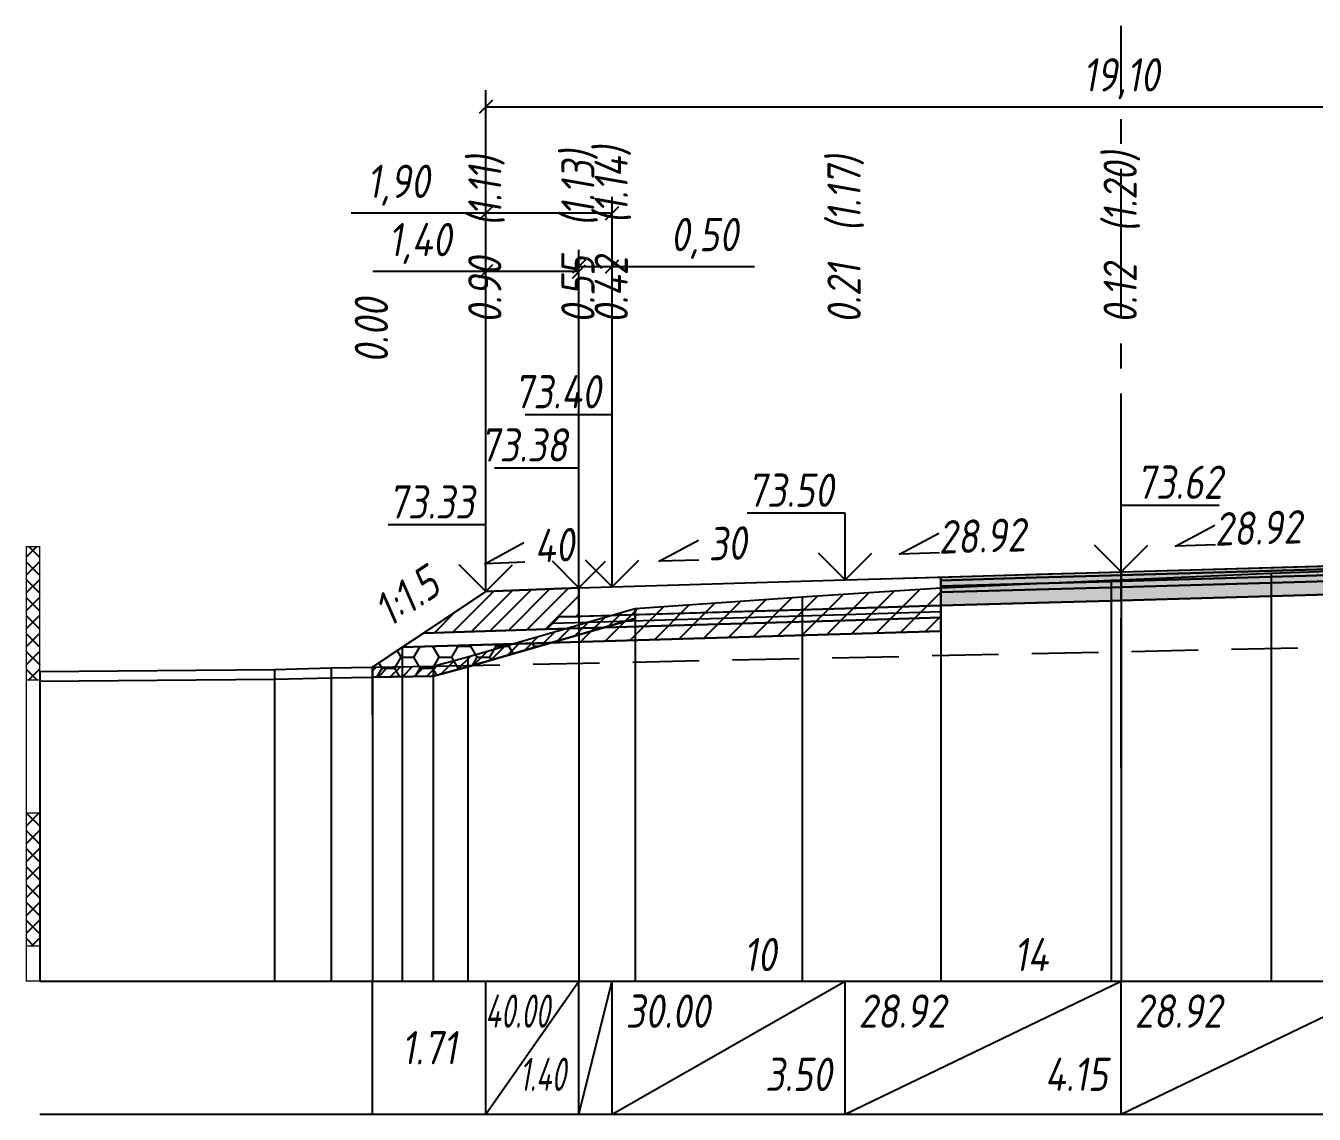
# Model space of a CAD drawing. Extents: x -717 to 1451, y -133302 to 233.
# Drawn here: x 78.9 to 175.8, y -34047 to -33965.2 of the extents above; entities that cross this region are included whole.
import ezdxf
from ezdxf.enums import TextEntityAlignment as Align

# ---------------------------------------------------------------- set-up
doc = ezdxf.new("R2010")
doc.units = 0
doc.linetypes.add('осевая2', pattern=[1.125, 0.75, -0.125, 0.125, -0.125])
doc.linetypes.add('штриховая', pattern=[0.75, 0.5, -0.25])
for name, color, linetype in [('Интерполированный поперечник', 2, 'Continuous'), ('Код_514', 1, 'Continuous'), ('Контур_0', 7, 'Continuous'), ('Контур_2521', 7, 'Continuous'), ('Контур_2564', 7, 'Continuous'), ('Контур_2660', 7, 'Continuous'), ('Контур_2665', 7, 'Continuous'), ('Контур_400', 7, 'Continuous'), ('Контур_508', 7, 'Continuous'), ('Контур_512', 7, 'Continuous'), ('Контур_513', 7, 'Continuous'), ('Контур_818', 7, 'Continuous'), ('Красный поперечник', 1, 'Continuous'), ('Линейка абсолютных высот', 7, 'Continuous'), ('Объём_2501', 7, 'Continuous'), ('Объём_2564', 7, 'Continuous'), ('Объём_2650', 7, 'Continuous'), ('Объём_2660', 7, 'Continuous'), ('Объём_2661', 7, 'Continuous'), ('Объём_2663', 7, 'Continuous'), ('Объём_2665', 7, 'Continuous'), ('Объём_2666', 7, 'Continuous'), ('Объём_2753', 7, 'Continuous'), ('Ось', 1, 'осевая2'), ('Откосы', 7, 'Continuous'), ('Отметки покрытия', 7, 'Continuous'), ('Рабочие отметки', 7, 'Continuous'), ('Рабочие отметки доп.', 7, 'Continuous'), ('Слои выравнивания', 7, 'Continuous'), ('Таблица', 7, 'Continuous'), ('Уклоны проезжей части', 7, 'Continuous'), ('Черный поперечник', 3, 'Continuous')]:
    doc.layers.add(name, color=color, linetype=linetype)
for name, color, linetype, true_color in [('Контур_2540', 2, 'Continuous', 0xffff00), ('Контур_2560', 2, 'Continuous', 0xffff00), ('Контур_2561', 7, 'Continuous', 0xff8040), ('Контур_2562', 3, 'Continuous', 0x00ff00), ('Контур_2563', 7, 'Continuous', 0xff8000), ('Контур_2570', 7, 'Continuous', 0x80ff00), ('Контур_2725', 7, 'Continuous', 0x323232), ('Контур_2736', 4, 'Continuous', 0x00ffff), ('Контур_2737', 4, 'Continuous', 0x00ffff), ('Контур_2738', 4, 'Continuous', 0x00ffff), ('Контур_2739', 4, 'Continuous', 0x00ffff), ('Контур_2741', 4, 'Continuous', 0x00ffff), ('Контур_2742', 4, 'Continuous', 0x00ffff), ('Контур_2743', 4, 'Continuous', 0x00ffff), ('Контур_2744', 7, 'Continuous', 0xa4ffff), ('Контур_2745', 7, 'Continuous', 0xa4ffff), ('Контур_2747', 4, 'Continuous', 0x00ffff), ('Контур_2748', 4, 'Continuous', 0x00ffff), ('Контур_2749', 4, 'Continuous', 0x00ffff), ('Контур_2750', 4, 'Continuous', 0x00ffff), ('Контур_2751', 4, 'Continuous', 0x00ffff), ('Контур_2752', 4, 'Continuous', 0x00ffff), ('Контур_2760', 7, 'Continuous', 0x323232), ('Контур_2761', 7, 'Continuous', 0x323232), ('Контур_2762', 7, 'Continuous', 0x323232), ('Контур_2763', 7, 'Continuous', 0x323232), ('Контур_402', 7, 'Continuous', 0xff6464), ('Контур_703', 4, 'Continuous', 0x00ffff), ('Контур_705', 4, 'Continuous', 0x00ffff), ('Контур_707', 4, 'Continuous', 0x00ffff), ('Контур_720', 131, 'Continuous', 0xaaffff), ('Объём_2500', 7, 'Continuous', 0xc0c0c0), ('Объём_2520', 7, 'Continuous', 0x80ffff), ('Объём_2540', 2, 'Continuous', 0xffff00), ('Объём_2560', 2, 'Continuous', 0xffff00), ('Объём_2561', 7, 'Continuous', 0xff8040), ('Объём_2562', 3, 'Continuous', 0x00ff00), ('Объём_2563', 7, 'Continuous', 0xff8000), ('Объём_2570', 7, 'Continuous', 0x80ff00), ('Объём_2600', 7, 'Continuous', 0x808000), ('Объём_2746', 2, 'Continuous', 0xffff00)]:
    doc.layers.add(name, color=color, linetype=linetype, true_color=true_color)
doc.styles.get("Standard").update_dxf_attribs({"font": 'txt', "height": 2.5})
doc.styles.add('М', font='romand.shx', dxfattribs={"width": 0.8, "oblique": 10, "height": 2.5})
doc.dimstyles.new('ISO-25', dxfattribs={"dimtxt": 2.5, "dimasz": 2.5, "dimexe": 1.25, "dimexo": 0.625, "dimtad": 1, "dimtxsty": 'Standard', "dimcen": 2.5, "dimadec": 0, "dimazin": 0, "dimtfac": 1, "dimtmove": 0, "dimatfit": 3, "dimfxl": 1, "dimarcsym": 0})
pattern_1 = [(45.0000013, (0, 0), (-0.67351924, 0.67351921), []), (135.0000003, (0, 0), (-0.673519222, -0.67351923), [])]

# ---------------------------------------------------------------- blocks, each defined once
blk = doc.blocks.new('_Oblique')
at = {"color": 0, "linetype": 'ByBlock', "lineweight": -2}
blk.add_line((-0.5, -0.5), (0.5, 0.5), dxfattribs=at)
blk = doc.blocks.new('*D786')
at = {"color": 0, "lineweight": -2, "transparency": 16777216}
for p, q in [((113.528, -34007.16), (113.528, -33982.435)), ((120.528, -34006.88), (120.528, -33982.435)), ((113.528, -33983.685), (105.03, -33983.685)), ((120.528, -33983.685), (113.528, -33983.685))]:
    blk.add_line(p, q, dxfattribs=at)
at = {"layer": 'Defpoints', "color": 0, "transparency": 16777216}
for p in [(120.528, -33983.685), (113.528, -34007.785), (120.528, -34007.505)]:
    blk.add_point(p, dxfattribs=at)
at = {"color": 0, "lineweight": -2, "transparency": 16777216, "rotation": 180}
blk.add_blockref('_Oblique', (113.528, -33983.685), dxfattribs=at)
at = {"color": 0, "lineweight": -2, "transparency": 16777216}
blk.add_blockref('_Oblique', (120.528, -33983.685), dxfattribs=at)
at = {"color": 0, "transparency": 16777216, "insert": (108.571, -33981.572), "char_height": 2.5, "width": 8.75, "attachment_point": 5, "style": 'М'}
blk.add_mtext('1,40', dxfattribs=at)
blk = doc.blocks.new('*D788')
at = {"color": 0, "lineweight": -2, "transparency": 16777216}
for p, q in [((120.528, -34006.88), (120.528, -33982.055)), ((123.028, -34006.805), (123.028, -33982.055)), ((120.528, -33983.305), (123.028, -33983.305)), ((123.028, -33983.305), (133.716, -33983.305))]:
    blk.add_line(p, q, dxfattribs=at)
at = {"layer": 'Defpoints', "color": 0, "transparency": 16777216}
for p in [(123.028, -33983.305), (120.528, -34007.505), (123.028, -34007.43)]:
    blk.add_point(p, dxfattribs=at)
at = {"color": 0, "lineweight": -2, "transparency": 16777216, "rotation": 180}
blk.add_blockref('_Oblique', (120.528, -33983.305), dxfattribs=at)
at = {"color": 0, "lineweight": -2, "transparency": 16777216}
blk.add_blockref('_Oblique', (123.028, -33983.305), dxfattribs=at)
at = {"color": 0, "transparency": 16777216, "insert": (129.955, -33981.192), "char_height": 2.5, "width": 9.16667, "attachment_point": 5, "style": 'М'}
blk.add_mtext('0,50', dxfattribs=at)
blk = doc.blocks.new('*D791')
at = {"color": 0, "lineweight": -2, "transparency": 16777216}
for p, q in [((113.528, -34007.16), (113.528, -33978.055)), ((123.028, -34006.805), (123.028, -33978.055)), ((113.528, -33979.305), (103.41, -33979.305)), ((123.028, -33979.305), (113.528, -33979.305))]:
    blk.add_line(p, q, dxfattribs=at)
at = {"layer": 'Defpoints', "color": 0, "transparency": 16777216}
for p in [(123.028, -33979.305), (113.528, -34007.785), (123.028, -34007.43)]:
    blk.add_point(p, dxfattribs=at)
at = {"color": 0, "lineweight": -2, "transparency": 16777216, "rotation": 180}
blk.add_blockref('_Oblique', (113.528, -33979.305), dxfattribs=at)
at = {"color": 0, "lineweight": -2, "transparency": 16777216}
blk.add_blockref('_Oblique', (123.028, -33979.305), dxfattribs=at)
at = {"color": 0, "transparency": 16777216, "insert": (106.951, -33977.192), "char_height": 2.5, "width": 8.75, "attachment_point": 5, "style": 'М'}
blk.add_mtext('1,90', dxfattribs=at)
blk = doc.blocks.new('*D792')
at = {"color": 0, "lineweight": -2, "transparency": 16777216}
for p, q in [((113.528, -34007.16), (113.528, -33970.055)), ((209.028, -34004.27), (209.028, -33970.055)), ((113.528, -33971.305), (209.028, -33971.305))]:
    blk.add_line(p, q, dxfattribs=at)
at = {"layer": 'Defpoints', "color": 0, "transparency": 16777216}
for p in [(209.028, -33971.305), (209.028, -34004.895), (113.528, -34007.785)]:
    blk.add_point(p, dxfattribs=at)
at = {"color": 0, "lineweight": -2, "transparency": 16777216, "rotation": 180}
blk.add_blockref('_Oblique', (113.528, -33971.305), dxfattribs=at)
at = {"color": 0, "lineweight": -2, "transparency": 16777216}
blk.add_blockref('_Oblique', (209.028, -33971.305), dxfattribs=at)
at = {"color": 0, "transparency": 16777216, "insert": (161.278, -33969.192), "char_height": 2.5, "width": 10.41667, "attachment_point": 5, "style": 'М'}
blk.add_mtext('19,10', dxfattribs=at)

msp = doc.modelspace()

# ---------------------------------------------------------------- hatches: boundary and pattern name
at = {"layer": 'Линейка абсолютных высот'}
h = msp.add_hatch(dxfattribs=at)
h.set_pattern_fill('ANSI37', scale=0.3, style=0)
h.set_pattern_definition(pattern_1)
h.paths.add_polyline_path([(80, -34014.361), (80, -34004.361), (79, -34004.361), (79, -34014.361)])
h = msp.add_hatch(dxfattribs=at)
h.set_pattern_fill('ANSI37', scale=0.3, style=0)
h.set_pattern_definition(pattern_1)
h.paths.add_polyline_path([(80, -34034.361), (80, -34024.361), (79, -34024.361), (79, -34034.361)])
at = {"layer": 'Объём_2563'}
h = msp.add_hatch(dxfattribs=at)
h.set_pattern_fill('ANSI31', color=256, scale=0.3)
h.paths.add_polyline_path([(113.528, -34007.723), (120.528, -34007.443), (120.528, -34009.593), (119.028, -34009.638), (118.1, -34010.565), (108.847, -34010.843)])
at = {"layer": 'Объём_2570'}
h = msp.add_hatch(dxfattribs=at)
h.set_pattern_fill('ANSI31', color=256, scale=0.2)
h.paths.add_polyline_path([(124.742, -34009.74), (112.17, -34013.374), (109.574, -34014.091), (105, -34014.158), (105, -34013.408), (109.574, -34013.341), (112.17, -34012.624), (124.742, -34008.99)])
at = {"layer": 'Объём_2600'}
h = msp.add_hatch(dxfattribs=at)
h.set_pattern_fill('ANSI31', color=6, scale=0.4)
h.paths.add_polyline_path([(137.303, -34008.12), (147.729, -34007.444), (147.729, -34010.699), (118.377, -34011.58), (124.742, -34009.74), (124.742, -34008.99)])
h = msp.add_hatch(dxfattribs=at)
h.set_pattern_fill('HONEY', color=5, scale=0.3)
h.paths.add_polyline_path([(105, -34013.408), (107.241, -34011.914), (118.377, -34011.58), (112.17, -34013.374), (109.574, -34014.091), (105, -34014.158)])
at = {"layer": 'Слои выравнивания'}
for color, points in [(2, [(161.278, -34006.243), (172.543, -34005.917), (182.028, -34005.643), (184.043, -34005.582), (197.245, -34005.186), (197.245, -34005.436), (184.043, -34005.832), (182.028, -34005.893), (172.543, -34006.167), (161.278, -34006.493)]), (3, [(161.278, -34006.493), (172.543, -34006.167), (182.028, -34005.893), (184.043, -34005.832), (197.245, -34005.436), (197.245, -34005.886), (184.043, -34006.282), (182.028, -34006.343), (172.543, -34006.617), (161.278, -34006.943)]), (2, [(147.729, -34006.634), (154.906, -34006.427), (160.512, -34006.265), (161.278, -34006.243), (161.278, -34006.493), (160.512, -34006.515), (154.906, -34006.677), (147.729, -34006.884)]), (4, [(161.278, -34006.943), (172.543, -34006.617), (182.028, -34006.343), (184.043, -34006.282), (197.245, -34005.886), (197.245, -34006.336), (184.043, -34006.732), (182.028, -34006.793), (172.543, -34007.067), (161.278, -34007.393)]), (5, [(161.278, -34007.393), (172.543, -34007.067), (182.028, -34006.793), (184.043, -34006.732), (197.245, -34006.336), (197.245, -34007.336), (184.043, -34007.732), (182.028, -34007.793), (172.543, -34008.067), (161.278, -34008.393)]), (3, [(147.729, -34006.884), (154.906, -34006.677), (160.512, -34006.515), (161.278, -34006.493), (161.278, -34006.943), (160.512, -34006.965), (154.906, -34007.127), (147.729, -34007.334)]), (4, [(147.729, -34007.334), (154.906, -34007.127), (160.512, -34006.965), (161.278, -34006.943), (161.278, -34007.393), (160.512, -34007.415), (154.906, -34007.577), (147.729, -34007.784)]), (5, [(147.729, -34007.784), (154.906, -34007.577), (160.512, -34007.415), (161.278, -34007.393), (161.278, -34008.393), (160.512, -34008.415), (154.906, -34008.577), (147.729, -34008.784)])]:
    msp.add_hatch(color=color, dxfattribs=at).paths.add_polyline_path(points)

# ---------------------------------------------------------------- linework, layer by layer
at = {"layer": 'Интерполированный поперечник', "linetype": 'штриховая', "ltscale": 10, "flags": 128}
msp.add_lwpolyline([(109.574, -34013.341), (230.312, -34010.767)], dxfattribs=at)
at = {"layer": 'Код_514'}
for p, q in [((105, -34047), (105, -34037)), ((113.528, -34047), (113.528, -34037)), ((113.528, -34047), (120.528, -34037)), ((120.528, -34047), (120.528, -34037)), ((120.528, -34047), (123.028, -34037)), ((123.028, -34047), (123.028, -34037)), ((123.028, -34047), (140.528, -34037)), ((140.528, -34047), (140.528, -34037)), ((140.528, -34047), (161.278, -34037)), ((161.278, -34047), (161.278, -34037)), ((161.278, -34047), (182.028, -34037))]:
    msp.add_line(p, q, dxfattribs=at)
at = {"layer": 'Контур_0', "flags": 128}
for points in [[(120.528, -34007.443), (140.528, -34006.843), (147.729, -34006.634), (147.729, -34008.784), (140.528, -34008.993), (120.528, -34009.593), (120.528, -34007.443), (120.528, -34007.443)], [(113.528, -34007.723), (105, -34013.408), (105, -34013.408), (105, -34013.408), (105, -34013.408), (105, -34013.408), (105, -34013.408), (105, -34013.408), (105, -34013.408), (105, -34013.408), (105, -34013.408), (105, -34013.408), (105, -34013.408), (105, -34013.408), (105, -34013.408), (105, -34017)], [(113.528, -34007.723), (105, -34013.408), (105, -34013.408), (105, -34013.408), (105, -34013.408), (105, -34013.408), (105, -34013.408), (105, -34013.408), (105, -34013.408), (105, -34013.408), (105, -34013.408), (105, -34013.408), (105, -34013.408), (105, -34013.408), (105, -34013.408), (105, -34017), (105, -34017), (105, -34013.408), (105, -34013.408), (105, -34013.408), (105, -34013.408), (105, -34013.408), (105, -34013.408), (105, -34013.408), (105, -34013.408), (105, -34013.408), (105, -34013.408), (105, -34013.408), (105, -34013.408), (105, -34013.408)], [(119.028, -34009.638), (140.528, -34008.993), (147.729, -34008.784), (147.729, -34009.684), (140.528, -34009.893), (118.1, -34010.565), (119.028, -34009.638), (119.028, -34009.638)], [(108.847, -34010.843), (118.1, -34010.565), (119.028, -34009.638), (120.528, -34009.593)]]:
    msp.add_lwpolyline(points, dxfattribs=at)
at = {"layer": 'Контур_2521', "color": 250, "flags": 128}
msp.add_lwpolyline([(118.564, -34010.102), (140.528, -34009.443), (147.729, -34009.234)], dxfattribs=at)
at = {"layer": 'Контур_2540', "flags": 128}
msp.add_lwpolyline([(118.1, -34010.565), (140.528, -34009.893), (147.729, -34009.684), (147.729, -34010.699), (107.241, -34011.914), (108.847, -34010.843), (118.1, -34010.565), (118.1, -34010.565)], dxfattribs=at)
at = {"layer": 'Контур_2560', "flags": 128}
msp.add_lwpolyline([(113.528, -34007.723), (113.528, -34007.723), (113.528, -34007.723), (120.528, -34007.443)], dxfattribs=at)
at = {"layer": 'Контур_2561', "flags": 128}
msp.add_lwpolyline([(120.528, -34007.443), (120.528, -34007.443), (113.528, -34007.723), (113.528, -34007.723), (120.528, -34007.443)], dxfattribs=at)
at = {"layer": 'Контур_2562', "flags": 128}
msp.add_lwpolyline([(113.528, -34007.723), (113.528, -34007.723), (113.528, -34007.723), (113.528, -34007.723), (113.528, -34007.723)], dxfattribs=at)
at = {"layer": 'Контур_2563', "flags": 128}
msp.add_lwpolyline([(113.528, -34007.723), (120.528, -34007.443), (120.528, -34009.593), (119.028, -34009.638), (118.1, -34010.565), (108.847, -34010.843), (113.528, -34007.723), (113.528, -34007.723)], dxfattribs=at)
at = {"layer": 'Контур_2564', "flags": 128}
msp.add_lwpolyline([(113.528, -34007.723), (120.528, -34007.443)], dxfattribs=at)
at = {"layer": 'Контур_2570', "flags": 128}
msp.add_lwpolyline([(80, -34014.472), (97.65, -34014.322), (101.895, -34014.203), (109.574, -34014.091), (109.574, -34014.091), (112.17, -34013.374), (124.742, -34009.74), (124.742, -34008.99), (137.303, -34008.12), (147.729, -34007.444), (160.512, -34006.879), (161.278, -34006.845), (172.543, -34006.348), (184.043, -34005.941), (197.245, -34005.445), (207.029, -34005.789), (218.059, -34006.232), (218.059, -34006.982), (223.968, -34009.203), (230.312, -34011.517), (230.312, -34011.517), (236.552, -34011.497), (246.592, -34012.828), (254.382, -34013.195)], dxfattribs=at)
at = {"layer": 'Контур_2660', "flags": 128}
msp.add_lwpolyline([(107.241, -34011.914), (147.729, -34010.699)], dxfattribs=at)
at = {"layer": 'Контур_2665', "flags": 128}
msp.add_lwpolyline([(113.528, -34007.723), (113.528, -34007.723)], dxfattribs=at)
at = {"layer": 'Контур_2725', "flags": 128}
msp.add_lwpolyline([(147.729, -34008.784), (154.906, -34008.577), (160.512, -34008.415), (161.278, -34008.393), (172.543, -34008.067), (182.028, -34007.793), (184.043, -34007.732), (197.245, -34007.336)], dxfattribs=at)
at = {"layer": 'Контур_2736', "flags": 128}
msp.add_lwpolyline([(113.528, -34007.723), (105, -34013.408)], dxfattribs=at)
at = {"layer": 'Контур_2737', "flags": 128}
msp.add_lwpolyline([(105, -34013.408), (105, -34013.408)], dxfattribs=at)
at = {"layer": 'Контур_2738', "flags": 128}
msp.add_lwpolyline([(105, -34013.408), (105, -34013.408)], dxfattribs=at)
at = {"layer": 'Контур_2739', "flags": 128}
msp.add_lwpolyline([(105, -34013.408), (105, -34013.408)], dxfattribs=at)
at = {"layer": 'Контур_2741', "flags": 128}
msp.add_lwpolyline([(105, -34013.408), (105, -34013.408)], dxfattribs=at)
at = {"layer": 'Контур_2742', "flags": 128}
msp.add_lwpolyline([(105, -34013.408), (105, -34013.408)], dxfattribs=at)
at = {"layer": 'Контур_2743', "flags": 128}
msp.add_lwpolyline([(105, -34013.408), (105, -34013.408)], dxfattribs=at)
at = {"layer": 'Контур_2744', "flags": 128}
msp.add_lwpolyline([(105, -34013.408), (105, -34013.408)], dxfattribs=at)
msp.add_lwpolyline([(105, -34013.408), (105, -34013.408)], dxfattribs=at)
msp.add_lwpolyline([(105, -34013.408), (105, -34013.408)], dxfattribs=at)
msp.add_lwpolyline([(105, -34013.408), (105, -34013.408)], dxfattribs=at)
msp.add_lwpolyline([(105, -34013.408), (105, -34013.408)], dxfattribs=at)
msp.add_lwpolyline([(105, -34013.408), (105, -34013.408)], dxfattribs=at)
at = {"layer": 'Контур_2745', "flags": 128}
msp.add_lwpolyline([(105, -34013.408), (105, -34013.408)], dxfattribs=at)
msp.add_lwpolyline([(105, -34013.408), (105, -34013.408)], dxfattribs=at)
msp.add_lwpolyline([(105, -34013.408), (105, -34013.408)], dxfattribs=at)
msp.add_lwpolyline([(105, -34013.408), (105, -34013.408)], dxfattribs=at)
msp.add_lwpolyline([(105, -34013.408), (105, -34013.408)], dxfattribs=at)
msp.add_lwpolyline([(105, -34013.408), (105, -34013.408)], dxfattribs=at)
at = {"layer": 'Контур_2747', "flags": 128}
msp.add_lwpolyline([(105, -34013.408), (105, -34013.408)], dxfattribs=at)
at = {"layer": 'Контур_2748', "flags": 128}
msp.add_lwpolyline([(105, -34013.408), (105, -34013.408)], dxfattribs=at)
at = {"layer": 'Контур_2749', "flags": 128}
msp.add_lwpolyline([(105, -34013.408), (105, -34013.408)], dxfattribs=at)
at = {"layer": 'Контур_2750', "flags": 128}
msp.add_lwpolyline([(105, -34013.408), (105, -34013.408)], dxfattribs=at)
at = {"layer": 'Контур_2751', "flags": 128}
msp.add_lwpolyline([(105, -34013.408), (105, -34013.408)], dxfattribs=at)
at = {"layer": 'Контур_2752', "flags": 128}
msp.add_lwpolyline([(105, -34013.408), (105, -34013.408)], dxfattribs=at)
at = {"layer": 'Контур_2760', "flags": 128}
msp.add_lwpolyline([(147.729, -34006.634), (154.906, -34006.427), (160.512, -34006.265), (161.278, -34006.243), (172.543, -34005.917), (182.028, -34005.643), (184.043, -34005.582), (197.245, -34005.186)], dxfattribs=at)
at = {"layer": 'Контур_2761', "flags": 128}
msp.add_lwpolyline([(147.729, -34006.884), (154.906, -34006.677), (160.512, -34006.515), (161.278, -34006.493), (172.543, -34006.167), (182.028, -34005.893), (184.043, -34005.832), (197.245, -34005.436)], dxfattribs=at)
at = {"layer": 'Контур_2762', "flags": 128}
msp.add_lwpolyline([(147.729, -34007.334), (154.906, -34007.127), (160.512, -34006.965), (161.278, -34006.943), (172.543, -34006.617), (182.028, -34006.343), (184.043, -34006.282), (197.245, -34005.886)], dxfattribs=at)
at = {"layer": 'Контур_2763', "flags": 128}
msp.add_lwpolyline([(147.729, -34007.784), (154.906, -34007.577), (160.512, -34007.415), (161.278, -34007.393), (172.543, -34007.067), (182.028, -34006.793), (184.043, -34006.732), (197.245, -34006.336)], dxfattribs=at)
at = {"layer": 'Контур_400', "flags": 128}
for points in [[(161.278, -34006.243), (182.028, -34005.643), (199.528, -34005.118), (199.528, -34005.118), (199.528, -34005.118), (199.528, -34005.118), (199.528, -34005.118), (199.528, -34005.118), (202.028, -34005.043)], [(120.528, -34007.443), (123.028, -34007.368), (123.028, -34007.368), (123.028, -34007.368), (123.028, -34007.368), (123.028, -34007.368), (123.028, -34007.368), (140.528, -34006.843), (161.278, -34006.243)]]:
    msp.add_lwpolyline(points, dxfattribs=at)
at = {"layer": 'Контур_402', "flags": 128}
msp.add_lwpolyline([(107.241, -34011.914), (147.729, -34010.699), (147.729, -34008.784), (161.278, -34008.393), (182.028, -34007.793), (197.245, -34007.336), (197.245, -34011.372), (219.854, -34012.05)], dxfattribs=at)
at = {"layer": 'Контур_508', "flags": 128}
msp.add_lwpolyline([(105, -34013.408), (107.241, -34011.914), (147.729, -34010.699), (147.729, -34008.784), (161.278, -34008.393), (182.028, -34007.793), (197.245, -34007.336), (197.245, -34011.372), (219.854, -34012.05), (222.67, -34013.928), (224.67, -34013.928), (229.382, -34010.786)], dxfattribs=at)
at = {"layer": 'Контур_512', "flags": 128}
msp.add_lwpolyline([(105, -34013.408), (107.241, -34011.914), (147.729, -34010.699)], dxfattribs=at)
at = {"layer": 'Контур_513', "flags": 128}
msp.add_lwpolyline([(105, -34013.408), (107.241, -34011.914), (147.729, -34010.699), (147.729, -34008.784), (161.278, -34008.393), (182.028, -34007.793), (197.245, -34007.336), (197.245, -34011.372), (219.854, -34012.05), (222.67, -34013.928), (224.67, -34013.928), (229.382, -34010.786)], dxfattribs=at)
at = {"layer": 'Контур_703', "flags": 128}
for points in [[(113.528, -34007.723), (105, -34013.408)], [(105, -34013.408), (105, -34017)]]:
    msp.add_lwpolyline(points, dxfattribs=at)
at = {"layer": 'Контур_705', "flags": 128}
msp.add_lwpolyline([(105, -34013.408), (105, -34013.408)], dxfattribs=at)
at = {"layer": 'Контур_707', "flags": 128}
msp.add_lwpolyline([(105, -34017), (105, -34013.408)], dxfattribs=at)
at = {"layer": 'Контур_720', "flags": 128}
msp.add_lwpolyline([(105, -34017), (105, -34017)], dxfattribs=at)
at = {"layer": 'Контур_818', "flags": 128}
msp.add_lwpolyline([(105, -34014.158), (109.574, -34014.091), (109.574, -34014.091), (112.17, -34013.374), (124.742, -34009.74), (124.742, -34008.99), (137.303, -34008.12), (147.729, -34007.444), (160.512, -34006.879), (161.278, -34006.845), (172.543, -34006.348), (184.043, -34005.941), (197.245, -34005.445), (207.029, -34005.789), (218.059, -34006.232), (218.059, -34006.982), (223.968, -34009.203), (229.382, -34011.177)], dxfattribs=at)
at = {"layer": 'Красный поперечник'}
for p, q in [((140.528, -34006.843), (161.278, -34006.243)), ((161.278, -34006.243), (182.028, -34005.643)), ((120.528, -34007.443), (123.028, -34007.368)), ((123.028, -34007.368), (140.528, -34006.843)), ((105, -34013.408), (113.528, -34007.723)), ((113.528, -34007.723), (120.528, -34007.443)), ((147.729, -34010.699), (147.729, -34037)), ((107.241, -34011.914), (107.241, -34037)), ((105, -34013.408), (105, -34037))]:
    msp.add_line(p, q, dxfattribs=at)
at = {"layer": 'Линейка абсолютных высот', "color": 7, "const_width": 0.1, "flags": 128}
for points in [[(80, -34014.361), (80, -34004.361), (79, -34004.361), (79, -34014.361), (80, -34014.361)], [(80, -34024.361), (80, -34014.361), (79, -34014.361), (79, -34024.361), (80, -34024.361)], [(80, -34034.361), (80, -34024.361), (79, -34024.361), (79, -34034.361), (80, -34034.361)], [(80, -34037), (80, -34034.361), (79, -34034.361), (79, -34037), (80, -34037)]]:
    msp.add_lwpolyline(points, dxfattribs=at)
at = {"layer": 'Объём_2500', "flags": 128}
msp.add_lwpolyline([(120.528, -34007.443), (140.528, -34006.843), (147.729, -34006.634), (147.729, -34008.784), (140.528, -34008.993), (120.528, -34009.593), (120.528, -34007.443), (120.528, -34007.443)], dxfattribs=at)
at = {"layer": 'Объём_2501', "flags": 128}
for points in [[(161.278, -34006.243), (182.028, -34005.643), (199.528, -34005.118), (199.528, -34005.118), (199.528, -34005.118), (199.528, -34005.118), (199.528, -34005.118), (199.528, -34005.118), (202.028, -34005.043)], [(120.528, -34007.443), (123.028, -34007.368), (123.028, -34007.368), (123.028, -34007.368), (123.028, -34007.368), (123.028, -34007.368), (123.028, -34007.368), (140.528, -34006.843), (161.278, -34006.243)]]:
    msp.add_lwpolyline(points, dxfattribs=at)
at = {"layer": 'Объём_2520', "color": 250, "flags": 128}
msp.add_lwpolyline([(119.028, -34009.638), (140.528, -34008.993), (147.729, -34008.784), (147.729, -34009.684), (140.528, -34009.893), (118.1, -34010.565), (119.028, -34009.638), (119.028, -34009.638)], dxfattribs=at)
at = {"layer": 'Объём_2540', "flags": 128}
msp.add_lwpolyline([(118.1, -34010.565), (140.528, -34009.893), (147.729, -34009.684), (147.729, -34010.699), (107.241, -34011.914), (108.847, -34010.843), (118.1, -34010.565), (118.1, -34010.565)], dxfattribs=at)
at = {"layer": 'Объём_2560', "flags": 128}
msp.add_lwpolyline([(113.528, -34007.723), (113.528, -34007.723), (113.528, -34007.723), (120.528, -34007.443)], dxfattribs=at)
at = {"layer": 'Объём_2561', "flags": 128}
msp.add_lwpolyline([(120.528, -34007.443), (120.528, -34007.443), (113.528, -34007.723), (113.528, -34007.723), (120.528, -34007.443)], dxfattribs=at)
at = {"layer": 'Объём_2562', "flags": 128}
msp.add_lwpolyline([(113.528, -34007.723), (113.528, -34007.723), (113.528, -34007.723), (113.528, -34007.723), (113.528, -34007.723)], dxfattribs=at)
at = {"layer": 'Объём_2563', "color": 250, "flags": 128}
msp.add_lwpolyline([(113.528, -34007.723), (120.528, -34007.443), (120.528, -34009.593), (119.028, -34009.638), (118.1, -34010.565), (108.847, -34010.843), (113.528, -34007.723), (113.528, -34007.723)], dxfattribs=at)
at = {"layer": 'Объём_2564', "flags": 128}
msp.add_lwpolyline([(113.528, -34007.723), (120.528, -34007.443)], dxfattribs=at)
at = {"layer": 'Объём_2570', "flags": 128}
msp.add_lwpolyline([(124.742, -34009.74), (112.17, -34013.374), (109.574, -34014.091), (105, -34014.158), (105, -34013.408), (109.574, -34013.341), (112.17, -34012.624), (124.742, -34008.99), (124.742, -34009.74), (124.742, -34009.74)], dxfattribs=at)
at = {"layer": 'Объём_2600', "color": 5, "flags": 128}
msp.add_lwpolyline([(105, -34013.408), (107.241, -34011.914), (118.377, -34011.58), (112.17, -34013.374), (109.574, -34014.091), (105, -34014.158), (105, -34013.408), (105, -34013.408)], dxfattribs=at)
at = {"layer": 'Объём_2650', "color": 6, "flags": 128}
msp.add_lwpolyline([(137.303, -34008.12), (147.729, -34007.444), (147.729, -34010.699), (118.377, -34011.58), (124.742, -34009.74), (124.742, -34008.99), (137.303, -34008.12), (137.303, -34008.12)], dxfattribs=at)
at = {"layer": 'Объём_2660', "flags": 128}
msp.add_lwpolyline([(107.241, -34011.914), (147.729, -34010.699)], dxfattribs=at)
at = {"layer": 'Объём_2661', "flags": 128}
msp.add_lwpolyline([(113.528, -34007.723), (105, -34013.408)], dxfattribs=at)
at = {"layer": 'Объём_2663', "flags": 128}
msp.add_lwpolyline([(105, -34013.408), (105, -34017), (105, -34013.408)], dxfattribs=at)
at = {"layer": 'Объём_2665', "flags": 128}
msp.add_lwpolyline([(113.528, -34007.723), (113.528, -34007.723)], dxfattribs=at)
at = {"layer": 'Объём_2666', "flags": 128}
msp.add_lwpolyline([(113.528, -34007.723), (105, -34013.408)], dxfattribs=at)
at = {"layer": 'Объём_2746', "flags": 128}
msp.add_lwpolyline([(124.742, -34009.74), (124.742, -34008.99), (137.303, -34008.12), (147.729, -34007.444), (147.729, -34010.699), (118.377, -34011.58), (124.742, -34009.74), (124.742, -34009.74)], dxfattribs=at)
at = {"layer": 'Объём_2753', "flags": 128}
msp.add_lwpolyline([(147.729, -34006.634), (147.729, -34006.634)], dxfattribs=at)
at = {"layer": 'Ось', "ltscale": 15}
msp.add_line((161.278, -34020.971), (161.278, -33965.213), dxfattribs=at)
at = {"layer": 'Откосы', "color": 1, "flags": 128}
for points in [[(147.619, -34004.827), (144.62, -34004.914), (147.576, -34003.328)], [(168.369, -34004.227), (165.37, -34004.314), (168.326, -34002.728)], [(116.447, -34005.527), (113.449, -34005.647), (116.387, -34004.028)], [(129.542, -34005.362), (126.544, -34005.452), (129.498, -34003.863)]]:
    msp.add_lwpolyline(points, dxfattribs=at)
at = {"layer": 'Отметки покрытия', "color": 1}
for p, q in [((123.028, -33994.443), (116.478, -33994.443)), ((123.028, -34007.368), (123.028, -33994.443)), ((120.528, -33998.443), (114.178, -33998.443)), ((120.528, -34007.443), (120.528, -33998.443)), ((161.278, -34006.243), (161.278, -34001.243)), ((161.278, -34001.243), (168.628, -34001.243)), ((140.528, -34001.843), (133.178, -34001.843)), ((140.528, -34006.843), (140.528, -34001.843)), ((113.528, -34002.723), (106.178, -34002.723)), ((113.528, -34007.723), (113.528, -34002.723)), ((161.278, -34006.243), (159.278, -34004.243)), ((161.278, -34006.243), (163.278, -34004.243)), ((120.528, -34007.443), (118.528, -34005.443)), ((120.528, -34007.443), (122.528, -34005.443)), ((123.028, -34007.368), (121.028, -34005.368)), ((123.028, -34007.368), (125.028, -34005.368)), ((140.528, -34006.843), (138.528, -34004.843)), ((140.528, -34006.843), (142.528, -34004.843)), ((113.528, -34007.723), (111.528, -34005.723)), ((113.528, -34007.723), (115.528, -34005.723))]:
    msp.add_line(p, q, dxfattribs=at)
at = {"layer": 'Слои выравнивания'}
for p, q in [((161.278, -34006.243), (161.278, -34037)), ((147.729, -34006.634), (147.729, -34037)), ((120.528, -34007.443), (120.528, -34037))]:
    msp.add_line(p, q, dxfattribs=at)
at = {"layer": 'Слои выравнивания', "color": 2, "flags": 128}
for points in [[(161.278, -34006.243), (172.543, -34005.917), (182.028, -34005.643), (184.043, -34005.582), (197.245, -34005.186), (197.245, -34005.436), (184.043, -34005.832), (182.028, -34005.893), (172.543, -34006.167), (161.278, -34006.493)], [(147.729, -34006.634), (154.906, -34006.427), (160.512, -34006.265), (161.278, -34006.243), (161.278, -34006.493), (160.512, -34006.515), (154.906, -34006.677), (147.729, -34006.884)]]:
    msp.add_lwpolyline(points, close=True, dxfattribs=at)
at = {"layer": 'Слои выравнивания', "color": 3, "flags": 128}
for points in [[(161.278, -34006.493), (172.543, -34006.167), (182.028, -34005.893), (184.043, -34005.832), (197.245, -34005.436), (197.245, -34005.886), (184.043, -34006.282), (182.028, -34006.343), (172.543, -34006.617), (161.278, -34006.943)], [(147.729, -34006.884), (154.906, -34006.677), (160.512, -34006.515), (161.278, -34006.493), (161.278, -34006.943), (160.512, -34006.965), (154.906, -34007.127), (147.729, -34007.334)]]:
    msp.add_lwpolyline(points, close=True, dxfattribs=at)
at = {"layer": 'Слои выравнивания', "color": 4, "flags": 128}
for points in [[(161.278, -34006.943), (172.543, -34006.617), (182.028, -34006.343), (184.043, -34006.282), (197.245, -34005.886), (197.245, -34006.336), (184.043, -34006.732), (182.028, -34006.793), (172.543, -34007.067), (161.278, -34007.393)], [(147.729, -34007.334), (154.906, -34007.127), (160.512, -34006.965), (161.278, -34006.943), (161.278, -34007.393), (160.512, -34007.415), (154.906, -34007.577), (147.729, -34007.784)]]:
    msp.add_lwpolyline(points, close=True, dxfattribs=at)
at = {"layer": 'Слои выравнивания', "color": 5, "flags": 128}
for points in [[(161.278, -34007.393), (172.543, -34007.067), (182.028, -34006.793), (184.043, -34006.732), (197.245, -34006.336), (197.245, -34007.336), (184.043, -34007.732), (182.028, -34007.793), (172.543, -34008.067), (161.278, -34008.393)], [(147.729, -34007.784), (154.906, -34007.577), (160.512, -34007.415), (161.278, -34007.393), (161.278, -34008.393), (160.512, -34008.415), (154.906, -34008.577), (147.729, -34008.784)]]:
    msp.add_lwpolyline(points, close=True, dxfattribs=at)
at = {"layer": 'Таблица'}
for p, q in [((80, -34037), (254.382, -34037)), ((80, -34047), (254.382, -34047))]:
    msp.add_line(p, q, dxfattribs=at)
at = {"layer": 'Черный поперечник', "color": 7}
for p, q in [((172.543, -34006.348), (172.543, -34037)), ((160.512, -34006.879), (160.512, -34037)), ((161.278, -34006.845), (161.278, -34037)), ((137.303, -34008.12), (137.303, -34037)), ((147.729, -34007.444), (147.729, -34037)), ((124.742, -34008.99), (124.742, -34037)), ((112.17, -34012.624), (112.17, -34037)), ((80, -34013.722), (80, -34037)), ((97.65, -34013.572), (97.65, -34037)), ((101.895, -34013.453), (101.895, -34037)), ((109.574, -34013.341), (109.574, -34037))]:
    msp.add_line(p, q, dxfattribs=at)
at = {"layer": 'Черный поперечник', "flags": 128}
msp.add_lwpolyline([(80, -34013.722), (97.65, -34013.572), (101.895, -34013.453), (109.574, -34013.341), (112.17, -34012.624), (124.742, -34008.99), (137.303, -34008.12), (147.729, -34007.444), (160.512, -34006.879), (161.278, -34006.845), (172.543, -34006.348), (184.043, -34005.941), (197.245, -34005.445), (207.029, -34005.789), (218.059, -34006.232), (223.968, -34008.453), (230.312, -34010.767), (236.552, -34010.747), (246.592, -34012.078), (254.382, -34012.445)], dxfattribs=at)

# ---------------------------------------------------------------- texts
at = {"layer": 'Код_514', "style": 'М', "oblique": 10}
for s, width, p in [('40.00', 0.6, (113.473, -34038)), ('30.00', 0.8, (124.028, -34038)), ('28.92', 0.8, (141.528, -34038)), ('28.92', 0.8, (162.278, -34038))]:
    msp.add_text(s, height=2.5, dxfattribs=dict(at, width=width)).set_placement(p, align=Align.TOP_LEFT)
at = {"layer": 'Код_514', "style": 'М', "oblique": 10, "width": 0.8}
msp.add_text('1.71', height=2.5, dxfattribs=at).set_placement((109.264, -34042), align=Align.MIDDLE_CENTER)
at = {"layer": 'Код_514', "style": 'М', "oblique": 10}
for s, width, p in [('1.40', 0.6, (119.528, -34046)), ('3.50', 0.8, (139.528, -34046)), ('4.15', 0.8, (160.278, -34046))]:
    msp.add_text(s, height=2.5, dxfattribs=dict(at, width=width)).set_placement(p, align=Align.BOTTOM_RIGHT)
at = {"layer": 'Отметки покрытия', "color": 1, "style": 'М', "oblique": 10, "width": 0.8}
for s, p in [('73.40', (122.169, -33994.711)), ('73.38', (119.669, -33998.711)), ('73.50', (139.669, -34002.111)), ('73.33', (112.669, -34002.991))]:
    msp.add_text(s, height=2.5, dxfattribs=at).set_placement(p, align=Align.BOTTOM_RIGHT)
msp.add_text('73.62', height=2.5, dxfattribs=at).set_placement((162.419, -34001.511), align=Align.BOTTOM_LEFT)
at = {"layer": 'Рабочие отметки', "color": 1, "style": 'М', "oblique": 10, "width": 0.8}
for s, p in [('0.90', (113.45, -33987.583)), ('0.55', (120.45, -33987.583)), ('0.42', (122.95, -33987.583)), ('0.21', (140.45, -33987.583)), ('0.12', (161.2, -33987.583)), ('0.00', (104.922, -33990.568))]:
    msp.add_text(s, height=2.5, rotation=90, dxfattribs=at).set_placement(p, align=Align.MIDDLE_LEFT)
at = {"layer": 'Рабочие отметки доп.', "color": 1, "style": 'М', "oblique": 10, "width": 0.8}
for s, p in [('(1.13)', (120.45, -33980.283)), ('(1.14)', (122.95, -33980.083)), ('(1.11)', (113.45, -33980.283)), ('(1.17)', (140.45, -33980.683)), ('(1.20)', (161.2, -33980.733))]:
    msp.add_text(s, height=2.5, rotation=90, dxfattribs=at).set_placement(p, align=Align.MIDDLE_LEFT)
at = {"layer": 'Слои выравнивания', "style": 'М', "oblique": 10, "width": 0.8}
for s, p in [('10', (134.128, -34037)), ('14', (154.503, -34037))]:
    msp.add_text(s, height=2.5, dxfattribs=at).set_placement(p, align=Align.BOTTOM_CENTER)
at = {"layer": 'Уклоны проезжей части', "color": 1, "style": 'М', "oblique": 10, "width": 0.8}
for s, rotation, p in [('28.92', 1.65628, (150.874, -34005.543)), ('28.92', 1.65628, (171.624, -34004.943)), ('40', 2.29061, (118.751, -34006.243)), ('30', 1.71836, (131.748, -34006.106)), ('1:1.5', 33.69007, (108.709, -34009.733))]:
    msp.add_text(s, height=2.5, rotation=rotation, dxfattribs=at).set_placement(p, align=Align.BOTTOM_CENTER)

# ---------------------------------------------------------------- dimensions: what is measured, and where the dimension line sits
at = {"color": 5}
dim = msp.add_linear_dim(base=(209.028, -33971.305), p1=(113.528, -34007.785), p2=(209.028, -34004.895), angle=180, dimstyle='ISO-25', override={"dimasz": 1, "dimlfac": 0.2, "dimzin": 0, "dimtxsty": 'М', "dimblk1": 'Oblique', "dimblk2": 'Oblique', "dimsah": 1}, dxfattribs=at)
dim.commit()
dim.dimension.update_dxf_attribs({"geometry": '*D792', "text_midpoint": (161.278, -33969.192)})
for base, p1, p2, picture, middle in [((123.028, -33979.305), (113.528, -34007.785), (123.028, -34007.43), '*D791', (106.951, -33979.305)), ((120.528, -33983.685), (113.528, -34007.785), (120.528, -34007.505), '*D786', (108.571, -33983.685)), ((123.028, -33983.305), (120.528, -34007.505), (123.028, -34007.43), '*D788', (129.955, -33983.305))]:
    dim = msp.add_linear_dim(base=base, p1=p1, p2=p2, angle=180, dimstyle='ISO-25', override={"dimasz": 1, "dimlfac": 0.2, "dimzin": 0, "dimtxsty": 'М', "dimblk1": 'Oblique', "dimblk2": 'Oblique', "dimsah": 1}, dxfattribs=at)
    dim.commit()
    dim.dimension.update_dxf_attribs({"geometry": picture, "text_midpoint": middle, "dimtype": 160})

doc.saveas('drawing.dxf')
